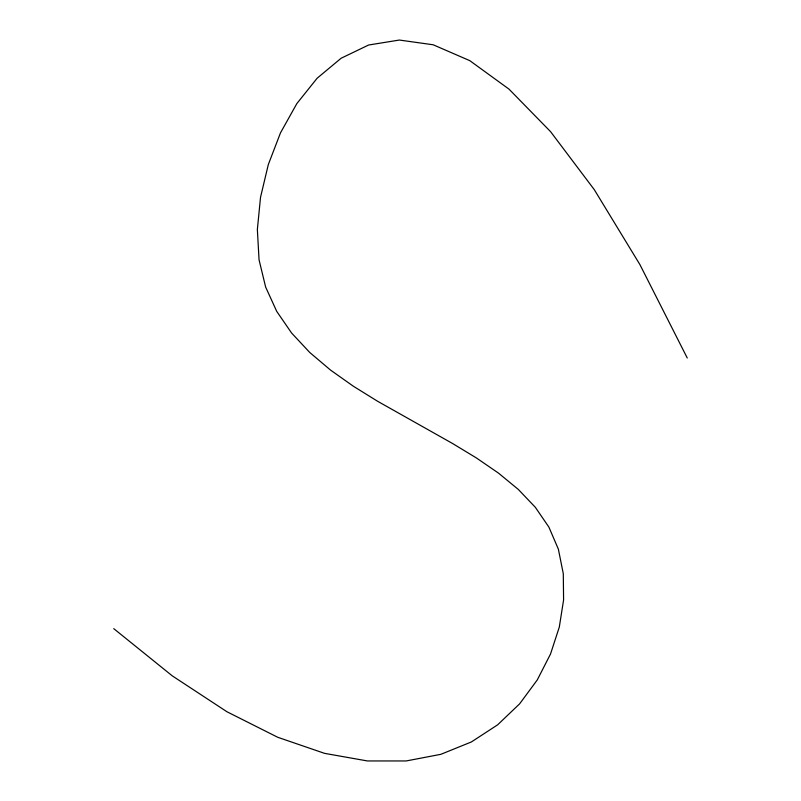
<?xml version="1.0" encoding="UTF-8"?>
<svg xmlns="http://www.w3.org/2000/svg" width="801" height="801" viewBox="0 0 801 801"><rect width="100%" height="100%" fill="white"/><g stroke="black" fill="none" stroke-linecap="round" stroke-linejoin="round"><path stroke-width="1.2" d="M113.742 628.645L172.265 675.854L226.943 711.749L277.737 737.28L324.585 753.361L367.429 760.95L406.217 760.95L440.88 754.312L471.378 741.956L497.651 724.815L519.639 703.829L537.281 679.919L550.517 654.017L559.308 627.063L563.584 599.989L563.293 573.716L558.377 549.176L548.885 527.088L535.328 507.293L518.297 489.411L498.422 473.061L476.295 457.882L452.535 443.484L377.541 401.231L353.331 386.212L330.533 370.082L309.757 352.48L291.614 333.036L276.705 311.349L265.642 287.068L259.043 259.794L257.361 229.476L260.535 197.246L268.315 164.555L280.49 132.856L296.831 103.609L317.116 78.248L341.116 58.243L368.61 45.016L399.369 40.05L433.171 44.776L469.786 60.646L508.995 89.121L550.567 131.644L594.292 189.667L639.929 264.63L687.258 358.007"/></g></svg>
